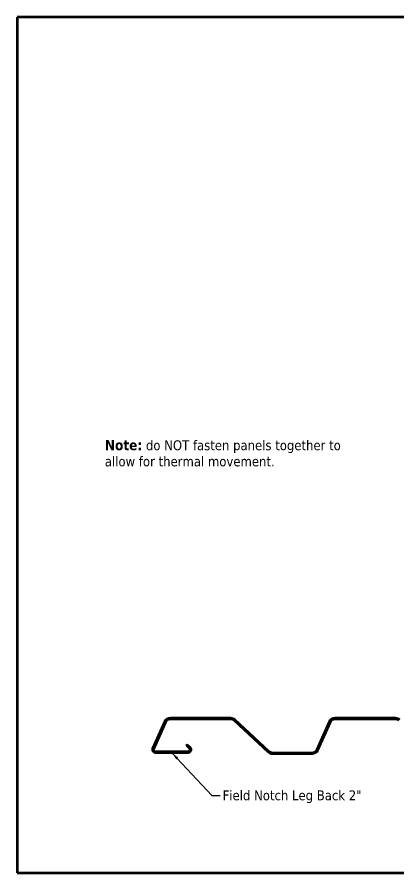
# Model space of a CAD drawing. Header units: inches. Extents: x 0.6 to 33.4, y 0.6 to 21.4.
# Drawn here: x 0.6 to 9.87, y 0.6 to 21.4 of the extents above; entities that cross this region are included whole.
import ezdxf

# ---------------------------------------------------------------- set-up
doc = ezdxf.new("R2010")
doc.units = ezdxf.units.IN
doc.header["$LTSCALE"] = 2
doc.header["$MEASUREMENT"] = 0
doc.layers.get('0').update_dxf_attribs({"lineweight": 13})
for name, color, linetype, lineweight in [('Border (ANSI)', 7, 'Continuous', 70), ('Hatch (ANSI)', 7, 'Continuous', 18), ('Symbol (ANSI)', 7, 'Continuous', 25), ('Visible (ANSI)', 7, 'Continuous', 50)]:
    doc.layers.add(name, color=color, linetype=linetype, lineweight=lineweight)
doc.styles.add('Note Text (ANSI)', font='tahoma.ttf')
doc.dimstyles.new('Default (ANSI)$7', dxfattribs={"dimscale": 2, "dimtxt": 0.1200000047683716, "dimasz": 0.09842519462108612, "dimexe": 0.125, "dimexo": 0.0625, "dimgap": 0.03149606299212598, "dimtad": 0, "dimtih": 1, "dimtoh": 1, "dimrnd": 1e-08, "dimzin": 4, "dimdsep": 46, "dimtxsty": 'Note Text (ANSI)', "dimcen": 0.09, "dimdle": 0.3937007874015748, "dimclrd": 256, "dimclre": 256, "dimclrt": 256, "dimadec": 0, "dimazin": 1, "dimtfac": 1, "dimtofl": 0, "dimtmove": 0, "dimatfit": 3, "dimfxl": 0, "dimtolj": 1, "dimtzin": 4, "dimlwd": -1, "dimlwe": -1, "dimarcsym": 0})

# ---------------------------------------------------------------- blocks, each defined once
blk = doc.blocks.new('Borders ATAS A Border')
at = {"layer": 'Border (ANSI)'}
for p, q in [((0.299999999999998, 10.7), (0.3000000000000011, 0.3000000000000002)), ((16.7, 10.7), (0.2999999999999974, 10.7)), ((0.3000000000000011, 0.3000000000000002), (16.7, 0.3))]:
    blk.add_line(p, q, dxfattribs=at)

msp = doc.modelspace()

# ---------------------------------------------------------------- hatches: boundary and pattern name
at = {"layer": 'Hatch (ANSI)', "true_color": 0xff0000}
h = msp.add_hatch(color=1, dxfattribs=at)
edge = h.paths.add_edge_path()
edge.add_arc((3.955705637510238, 3.59395608087243), 0.0719999999999946, 155.9999999999989, 269.9999999999989)
edge.add_line((3.955705637510237, 3.521956080872436), (4.755705637510238, 3.521956080872434))
edge.add_arc((4.755705637510237, 3.593956080872432), 0.07199999999999492, 270.0000000000011, 404.9999999999988)
edge.add_line((4.806617325755666, 3.644867769117859), (4.729529014001105, 3.721956080872437))
edge.add_line((4.729529014001105, 3.721956080872437), (4.708315810565503, 3.700742877436836))
edge.add_line((4.708315810565503, 3.700742877436836), (4.785404122320072, 3.623654565682267))
edge.add_arc((4.755705637510238, 3.593956080872432), 0.04199999999999684, -89.99999999999812, 45.00000000000068, ccw=False)
edge.add_line((4.75570563751024, 3.551956080872435), (3.95570563751024, 3.55195608087243))
edge.add_arc((3.955705637510238, 3.59395608087243), 0.04199999999999668, 155.9999999999995, 270.00000000000193, ccw=False)
edge.add_line((3.91733672828925, 3.611039019881613), (3.889930364559975, 3.623241119173886))

# ---------------------------------------------------------------- linework, layer by layer
at = {"layer": 'Visible (ANSI)', "color": 5, "true_color": 0x0000ff}
for p, q in [((4.180112230212313, 4.27500026054918), (3.889930364559974, 3.623241119173887)), ((3.91733672828925, 3.611039019881613), (4.207518593941589, 4.262798161256906)), ((5.784997475480983, 4.366956080872439), (4.321711776146913, 4.366956080872431)), ((4.321711776146913, 4.336956080872432), (5.784997475480983, 4.336956080872441)), ((5.870247270488794, 4.303375293574837), (6.695734222814345, 3.533596257121477)), ((6.716194173616217, 3.55553686817005), (5.890707221290668, 4.325315904623411)), ((8.18011223021232, 4.2750002605492), (7.877852593171228, 3.596114000487977)), ((7.905258956900505, 3.583911901195703), (8.207518593941597, 4.262798161256925)), ((9.784997475480994, 4.366956080872453), (8.321711776146923, 4.366956080872449)), ((8.321711776146921, 4.336956080872451), (9.784997475480992, 4.336956080872454)), ((3.889930364559974, 3.623241119173887), (3.91733672828925, 3.611039019881613)), ((7.763659410965904, 3.521956080872449), (6.801443968624032, 3.521956080872447)), ((6.801443968624032, 3.49195608087245), (7.763659410965904, 3.491956080872452))]:
    msp.add_line(p, q, dxfattribs=at)
at = {"layer": 'Visible (ANSI)', "color": 1, "true_color": 0xff0000}
for p, q in [((3.955705637510241, 3.55195608087243), (4.755705637510239, 3.551956080872432)), ((4.708315810565504, 3.700742877436836), (4.729529014001106, 3.721956080872437)), ((4.785404122320073, 3.623654565682267), (4.708315810565504, 3.700742877436836)), ((4.729529014001106, 3.721956080872437), (4.80661732575567, 3.644867769117861)), ((4.755705637510239, 3.521956080872434), (3.955705637510238, 3.521956080872432))]:
    msp.add_line(p, q, dxfattribs=at)
at = {"layer": 'Visible (ANSI)', "color": 5, "true_color": 0x0000ff}
for centre, radius, start, end in [((4.321711776146913, 4.211956080872433), 0.1549999999999982, 90.00000000000024, 156.0000000000006), ((4.321711776146913, 4.211956080872432), 0.1250000000000001, 90.00000000000031, 156.0000000000005), ((5.784997475480984, 4.211956080872442), 0.1549999999999973, 47.00000000000023, 90.0000000000005), ((5.784997475480984, 4.21195608087244), 0.1250000000000009, 47.00000000000072, 90), ((8.321711776146921, 4.211956080872452), 0.1549999999999973, 89.99999999999898, 155.9999999999994), ((8.321711776146923, 4.211956080872449), 0.1250000000000024, 90.00000000000061, 155.9999999999994), ((9.784997475480994, 4.211956080872456), 0.1549999999999964, 46.99999999999989, 90), ((9.784997475480992, 4.21195608087245), 0.1250000000000032, 47.00000000000135, 90), ((6.80144396862403, 3.646956080872449), 0.1250000000000008, 227.0000000000003, 270.0000000000006), ((7.763659410965901, 3.646956080872454), 0.1250000000000034, 270.0000000000013, 335.9999999999994), ((7.763659410965903, 3.646956080872452), 0.1549999999999989, 270.0000000000005, 336.0000000000001), ((6.801443968624032, 3.646956080872449), 0.1550000000000001, 227.0000000000004, 270)]:
    msp.add_arc(centre, radius, start, end, dxfattribs=at)
at = {"layer": 'Visible (ANSI)', "color": 1, "true_color": 0xff0000}
for centre, radius, start, end in [((3.955705637510238, 3.59395608087243), 0.0719999999999946, 155.9999999999999, 269.9999999999989), ((3.955705637510238, 3.59395608087243), 0.04199999999999669, 156.0000000000016, 270.0000000000019), ((4.755705637510237, 3.593956080872432), 0.0719999999999949, 270.0000000000011, 44.99999999999881), ((4.755705637510237, 3.593956080872432), 0.04199999999999676, 270, 44.99999999999936)]:
    msp.add_arc(centre, radius, start, end, dxfattribs=at)

# ---------------------------------------------------------------- block references
at = {"xscale": 2, "yscale": 2, "zscale": 2}
msp.add_blockref('Borders ATAS A Border', (0, 0), dxfattribs=at)

# ---------------------------------------------------------------- texts
at = {"layer": 'Symbol (ANSI)', "color": 1, "true_color": 0xff0000, "insert": (2.729915260630276, 11.12359226401558), "char_height": 0.2400000029661524, "width": 6.16868358129991, "attachment_point": 1, "line_spacing_factor": 0.9653531908988953, "style": 'Note Text (ANSI)'}
msp.add_mtext('{\\fTahoma|b1|i0|c0|p34;\\H1.0417x;Note:\\fTahoma|b0|i0|c0|p34;\\H0.96x; do NOT fasten panels together to \\Pallow for thermal movement.}', dxfattribs=at)
at = {"layer": 'Symbol (ANSI)', "insert": (5.58963235406418, 2.604879759502662), "char_height": 0.2400000029661524, "width": 3.454910864041546, "attachment_point": 1, "style": 'Note Text (ANSI)'}
msp.add_mtext('{Field Notch Leg Back 2"}', dxfattribs=at)

# ---------------------------------------------------------------- leaders
at = {"layer": 'Symbol (ANSI)', "annotation_type": 0, "has_hookline": 1, "hookline_direction": 0, "text_width": 3.413190080573965}
msp.add_leader([(4.355705637510238, 3.521956080872433), (5.329789838837756, 2.484879758019586), (5.526640228079928, 2.484879758019586)], dimstyle='Default (ANSI)$7', override={"dimtad": 0}, dxfattribs=at)

doc.saveas('drawing.dxf')
